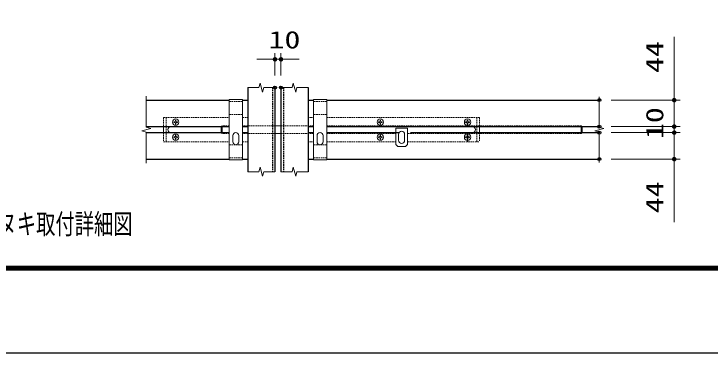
# Model space of a CAD drawing. Units: millimetres, scale not verified. Extents: x -5250 to 5250, y -3712 to 3712.
# Drawn here: x -2937 to -624, y -3712 to -2586 of the extents above; entities that cross this region are included whole.
import ezdxf
from ezdxf.enums import TextEntityAlignment as Align

# ---------------------------------------------------------------- set-up
doc = ezdxf.new("R2010")
doc.units = ezdxf.units.MM
doc.header["$LTSCALE"] = 20
doc.header["$PDMODE"] = 32
doc.header["$PDSIZE"] = 10
doc.linetypes.add('USER2', pattern=[0.375, 0.25, -0.125])
doc.linetypes.add('USER3', pattern=[50.8, 31.75, -6.35, 6.35, -6.35])
for name, color, linetype, lineweight in [('0-0_D-TTL', 7, 'Continuous', 25), ('0-2_D-STR-TXT', 7, 'Continuous', 13), ('0-4_D-BMK', 2, 'Continuous', 13), ('0-5_D-STR1', 1, 'Continuous', 25), ('0-6_D-STR-DIM', 7, 'Continuous', 13), ('0-7_0', 7, 'Continuous', 25), ('0-9_D-STR3', 3, 'Continuous', 13)]:
    doc.layers.add(name, color=color, linetype=linetype, lineweight=lineweight)
doc.layers.add('0-8_Defpoints', color=7, linetype='Continuous')
doc.styles.add('ＭＳ ゴシック', font='')
doc.styles.get('ＭＳ ゴシック').set_extended_font_data('MS Gothic')

# ---------------------------------------------------------------- blocks, each defined once
blk = doc.blocks.new('_DotSmall')
at = {"layer": '0-7_0'}
for points in [[(0, 0), (-2.5, 0), (-2.48, 0.313)], [(0, 0), (-2.48, -0.313), (-2.5, 0)], [(0, 0), (-2.48, 0.313), (-2.421, 0.622)], [(0, 0), (-2.421, -0.622), (-2.48, -0.313)], [(0, 0), (-2.421, 0.622), (-2.324, 0.92)], [(0, 0), (-2.324, -0.92), (-2.421, -0.622)], [(0, 0), (-2.324, 0.92), (-2.191, 1.204)], [(0, 0), (-2.191, -1.204), (-2.324, -0.92)], [(0, 0), (-2.191, 1.204), (-2.023, 1.469)], [(0, 0), (-2.023, -1.469), (-2.191, -1.204)], [(0, 0), (-2.023, 1.469), (-1.822, 1.711)], [(0, 0), (-1.822, -1.711), (-2.023, -1.469)], [(0, 0), (-1.822, 1.711), (-1.594, 1.926)], [(0, 0), (-1.594, -1.926), (-1.822, -1.711)], [(0, 0), (-1.594, 1.926), (-1.34, 2.111)], [(0, 0), (-1.34, -2.111), (-1.594, -1.926)], [(0, 0), (-1.34, 2.111), (-1.064, 2.262)], [(0, 0), (-1.064, -2.262), (-1.34, -2.111)], [(0, 0), (-1.064, 2.262), (-0.773, 2.378)], [(0, 0), (-0.773, -2.378), (-1.064, -2.262)], [(0, 0), (-0.773, 2.378), (-0.468, 2.456)], [(0, 0), (-0.468, -2.456), (-0.773, -2.378)], [(0, 0), (-0.468, 2.456), (-0.157, 2.495)], [(0, 0), (-0.157, -2.495), (-0.468, -2.456)], [(0, 0), (-0.157, 2.495), (0.157, 2.495)], [(0, 0), (0.157, -2.495), (-0.157, -2.495)], [(0, 0), (0.157, 2.495), (0.468, 2.456)], [(0, 0), (0.468, 2.456), (0.773, 2.378)], [(0, 0), (0.773, 2.378), (1.064, 2.262)], [(0, 0), (1.064, 2.262), (1.34, 2.111)], [(0, 0), (1.34, 2.111), (1.594, 1.926)], [(0, 0), (1.594, 1.926), (1.822, 1.711)], [(0, 0), (1.822, 1.711), (2.023, 1.469)], [(0, 0), (2.023, 1.469), (2.191, 1.204)], [(0, 0), (2.191, 1.204), (2.324, 0.92)], [(0, 0), (2.324, 0.92), (2.421, 0.622)], [(0, 0), (2.421, 0.622), (2.48, 0.313)], [(0, 0), (2.48, 0.313), (2.5, 0)], [(0, 0), (0.468, -2.456), (0.157, -2.495)], [(0, 0), (0.773, -2.378), (0.468, -2.456)], [(0, 0), (1.064, -2.262), (0.773, -2.378)], [(0, 0), (1.34, -2.111), (1.064, -2.262)], [(0, 0), (1.594, -1.926), (1.34, -2.111)], [(0, 0), (1.822, -1.711), (1.594, -1.926)], [(0, 0), (2.023, -1.469), (1.822, -1.711)], [(0, 0), (2.191, -1.204), (2.023, -1.469)], [(0, 0), (2.324, -0.92), (2.191, -1.204)], [(0, 0), (2.421, -0.622), (2.324, -0.92)], [(0, 0), (2.48, -0.313), (2.421, -0.622)], [(0, 0), (2.5, 0), (2.48, -0.313)]]:
    blk.add_solid(points, dxfattribs=at)

msp = doc.modelspace()

# ---------------------------------------------------------------- linework, layer by layer
at = {"layer": '0-0_D-TTL', "color": 2}
msp.add_lwpolyline([(-5250, 3712.5), (5250, 3712.5), (5250, -3712.5), (-5250, -3712.5)], close=True, dxfattribs=at)
at = {"layer": '0-0_D-TTL'}
for points in [[(-4912.5, 3437.5), (4912.5, 3437.5), (4912.5, -3437.5), (-4912.5, -3437.5)], [(-4909.38, 3434.37), (4909.37, 3434.37), (4909.37, -3434.37), (-4909.38, -3434.37)], [(-4906.25, 3431.25), (4906.25, 3431.25), (4906.25, -3431.25), (-4906.25, -3431.25)], [(-4903.13, 3428.12), (4903.12, 3428.12), (4903.12, -3428.12), (-4903.13, -3428.12)], [(-4900, 3425), (4900, 3425), (4900, -3425), (-4900, -3425)]]:
    msp.add_lwpolyline(points, close=True, dxfattribs=at)
at = {"layer": '0-4_D-BMK'}
for points in [[(-2159.41, -2830.06), (-2122.41, -2830.06), (-2118.41, -2815.14), (-2110.41, -2844.99), (-2106.41, -2830.06), (-2069.41, -2830.06)], [(-2049.41, -2830.06), (-2012.41, -2830.06), (-2008.41, -2815.14), (-2000.41, -2844.99), (-1996.41, -2830.06), (-1959.41, -2830.06)], [(-2496.83, -2859.28), (-2496.83, -2962.06), (-2481.9, -2966.06), (-2511.76, -2974.06), (-2496.83, -2978.06), (-2496.83, -3081.2)], [(-991.69, -2861.58), (-991.69, -2962.06), (-976.76, -2966.06), (-1006.62, -2974.06), (-991.69, -2978.06), (-991.69, -3078.82)], [(-2159.41, -3110.06), (-2122.41, -3110.06), (-2118.41, -3095.14), (-2110.41, -3124.99), (-2106.41, -3110.06), (-2069.41, -3110.06)], [(-2049.41, -3110.06), (-2012.41, -3110.06), (-2008.41, -3095.14), (-2000.41, -3124.99), (-1996.41, -3110.06), (-1959.41, -3110.06)]]:
    msp.add_lwpolyline(points, dxfattribs=at)
at = {"layer": '0-5_D-STR1'}
for p, q in [((-2159.41, -2830.06), (-2159.41, -3110.06)), ((-2069.41, -2830.06), (-2069.41, -3110.06)), ((-2049.41, -2830.06), (-2049.41, -3110.06)), ((-1959.41, -2830.06), (-1959.41, -3110.06)), ((-2496.83, -2872.06), (-2221.41, -2872.06)), ((-2177.41, -2872.06), (-2159.41, -2872.06)), ((-1959.41, -2872.06), (-1941.41, -2872.06)), ((-1897.41, -2872.06), (-991.69, -2872.06)), ((-2496.83, -2960.06), (-2221.41, -2960.06)), ((-2425.41, -2960.06), (-2221.41, -2960.06)), ((-2177.41, -2960.06), (-2159.41, -2960.06)), ((-1959.41, -2960.06), (-1941.41, -2960.06)), ((-1897.41, -2960.06), (-991.69, -2960.06)), ((-2496.83, -2980.06), (-2221.41, -2980.06)), ((-2425.41, -2980.06), (-2221.41, -2980.06)), ((-2177.41, -2980.06), (-2159.41, -2980.06)), ((-1959.41, -2980.06), (-1941.41, -2980.06)), ((-1897.41, -2980.06), (-1657.38, -2980.06)), ((-1619.38, -2980.06), (-991.69, -2980.06)), ((-2496.83, -3068.06), (-2221.41, -3068.06)), ((-2177.41, -3068.06), (-2159.41, -3068.06)), ((-1959.41, -3068.06), (-1941.41, -3068.06)), ((-1897.41, -3068.06), (-991.69, -3068.06))]:
    msp.add_line(p, q, dxfattribs=at)
at = {"layer": '0-5_D-STR1', "linetype": 'USER2'}
for p, q in [((-2077.41, -2830.06), (-2077.41, -3110.06)), ((-2041.41, -2830.06), (-2041.41, -3110.06))]:
    msp.add_line(p, q, dxfattribs=at)
at = {"layer": '0-6_D-STR-DIM'}
for p, q in [((-2069.41, -2790.06), (-2069.41, -2716.4)), ((-2049.41, -2790.06), (-2049.41, -2716.4)), ((-2069.41, -2736.4), (-2129.41, -2736.4)), ((-2069.41, -2736.4), (-2049.41, -2736.4)), ((-2049.41, -2736.4), (-1989.41, -2736.4)), ((-951.69, -2872.06), (-722.71, -2872.06)), ((-742.71, -2960.06), (-742.71, -2900.06)), ((-951.69, -2960.06), (-722.71, -2960.06)), ((-951.69, -2960.06), (-722.71, -2960.06)), ((-742.71, -2960.06), (-742.71, -2980.06)), ((-951.69, -2980.06), (-722.71, -2980.06)), ((-951.69, -2980.06), (-722.71, -2980.06)), ((-742.71, -2980.06), (-742.71, -3040.06)), ((-951.69, -3068.06), (-722.71, -3068.06))]:
    msp.add_line(p, q, dxfattribs=at)
for points in [[(-742.71, -2960.06), (-742.71, -2872.06), (-742.71, -2662.06)], [(-742.71, -2980.06), (-742.71, -3068.06), (-742.71, -3278.06)]]:
    msp.add_lwpolyline(points, dxfattribs=at)
at = {"layer": '0-8_Defpoints'}
for p in [(-2049.41, -2736.4), (-2069.41, -2830.06), (-2049.41, -2830.06), (-991.69, -2872.06), (-991.69, -2960.06), (-742.71, -2960.06), (-991.69, -2980.06), (-742.71, -2980.06), (-991.69, -3068.06), (-742.71, -3068.06)]:
    msp.add_point(p, dxfattribs=at)
at = {"layer": '0-9_D-STR3'}
for p, q in [((-2221.41, -2870.06), (-2221.41, -3070.06)), ((-2221.41, -2870.06), (-2177.41, -2870.06)), ((-2177.41, -2870.06), (-2177.41, -3070.06)), ((-1941.41, -2870.06), (-1941.41, -3070.06)), ((-1897.41, -2870.06), (-1941.41, -2870.06)), ((-1897.41, -2870.06), (-1897.41, -3070.06)), ((-2439.41, -2980.06), (-2439.41, -2960.06)), ((-2403.12, -2945.9), (-2405.71, -2945.85)), ((-2400.2, -2938.76), (-2400.25, -2941.36)), ((-2400.2, -2951.36), (-2400.25, -2948.77)), ((-2400.2, -2938.76), (-2398.62, -2938.76)), ((-2400.2, -2951.36), (-2398.62, -2951.36)), ((-2398.62, -2938.76), (-2398.58, -2941.36)), ((-2398.62, -2951.36), (-2398.58, -2948.77)), ((-2395.71, -2944.23), (-2393.11, -2944.27)), ((-2395.71, -2945.9), (-2393.11, -2945.85)), ((-2393.11, -2944.27), (-2393.11, -2945.85)), ((-2248.38, -2961.06), (-2244.38, -2957.06)), ((-2069.41, -2957.06), (-2049.41, -2957.06)), ((-1959.41, -2980.06), (-1959.41, -2960.06)), ((-1723.12, -2944.23), (-1725.71, -2944.27)), ((-1725.71, -2944.27), (-1725.71, -2945.85)), ((-1723.12, -2945.9), (-1725.71, -2945.85)), ((-1720.2, -2938.76), (-1720.25, -2941.36)), ((-1720.2, -2951.36), (-1720.25, -2948.77)), ((-1720.2, -2938.76), (-1718.62, -2938.76)), ((-1720.2, -2951.36), (-1718.62, -2951.36)), ((-1718.62, -2938.76), (-1718.58, -2941.36)), ((-1718.62, -2951.36), (-1718.58, -2948.77)), ((-1715.71, -2945.9), (-1713.11, -2945.85)), ((-1433.12, -2945.9), (-1435.71, -2945.85)), ((-1430.2, -2938.76), (-1430.25, -2941.36)), ((-1430.2, -2951.36), (-1430.25, -2948.77)), ((-1430.2, -2938.76), (-1428.62, -2938.76)), ((-1430.2, -2951.36), (-1428.62, -2951.36)), ((-1428.62, -2938.76), (-1428.58, -2941.36)), ((-1428.62, -2951.36), (-1428.58, -2948.77)), ((-1425.71, -2944.23), (-1423.11, -2944.27)), ((-1425.71, -2945.9), (-1423.11, -2945.85)), ((-1423.11, -2944.27), (-1423.11, -2945.85)), ((-1389.41, -2960.06), (-1389.41, -2980.06)), ((-1052.38, -2957.06), (-1052.38, -2983.06)), ((-2248.38, -2979.06), (-2248.38, -2961.06)), ((-2069.41, -2983.06), (-2049.41, -2983.06)), ((-1629.38, -2965.56), (-1667.38, -2965.56)), ((-1667.38, -2965.56), (-1667.38, -3019.56)), ((-1629.38, -2965.56), (-1629.38, -3019.56)), ((-1048.38, -2979.06), (-1048.38, -2961.06)), ((-2403.12, -2994.23), (-2405.71, -2994.27)), ((-2405.71, -2994.27), (-2405.71, -2995.85)), ((-2403.12, -2995.9), (-2405.71, -2995.85)), ((-2400.2, -2988.76), (-2400.25, -2991.36)), ((-2400.2, -3001.36), (-2400.25, -2998.77)), ((-2400.2, -2988.76), (-2398.62, -2988.76)), ((-2400.2, -3001.36), (-2398.62, -3001.36)), ((-2398.62, -2988.76), (-2398.58, -2991.36)), ((-2398.62, -3001.36), (-2398.58, -2998.77)), ((-2395.71, -2995.9), (-2393.11, -2995.85)), ((-2209.41, -2990.06), (-2209.41, -3010.06)), ((-2189.41, -2990.06), (-2189.41, -3010.06)), ((-1929.41, -2990.06), (-1929.41, -3010.06)), ((-1909.41, -2990.06), (-1909.41, -3010.06)), ((-1723.12, -2995.9), (-1725.71, -2995.85)), ((-1720.2, -2988.76), (-1720.25, -2991.36)), ((-1720.2, -3001.36), (-1720.25, -2998.77)), ((-1720.2, -2988.76), (-1718.62, -2988.76)), ((-1720.2, -3001.36), (-1718.62, -3001.36)), ((-1718.62, -2988.76), (-1718.58, -2991.36)), ((-1718.62, -3001.36), (-1718.58, -2998.77)), ((-1715.71, -2994.23), (-1713.11, -2994.27)), ((-1715.71, -2995.9), (-1713.11, -2995.85)), ((-1713.11, -2994.27), (-1713.11, -2995.85)), ((-1658.38, -2985.56), (-1658.38, -3005.56)), ((-1638.38, -2985.56), (-1638.38, -3005.56)), ((-1433.12, -2994.23), (-1435.71, -2994.27)), ((-1435.71, -2994.27), (-1435.71, -2995.85)), ((-1433.12, -2995.9), (-1435.71, -2995.85)), ((-1430.2, -2988.76), (-1430.25, -2991.36)), ((-1430.2, -3001.36), (-1430.25, -2998.77)), ((-1430.2, -2988.76), (-1428.62, -2988.76)), ((-1430.2, -3001.36), (-1428.62, -3001.36)), ((-1428.62, -2988.76), (-1428.58, -2991.36)), ((-1428.62, -3001.36), (-1428.58, -2998.77)), ((-1425.71, -2995.9), (-1423.11, -2995.85)), ((-1667.38, -3019.56), (-1661.38, -3025.56)), ((-1635.38, -3025.56), (-1661.38, -3025.56)), ((-1635.38, -3025.56), (-1629.38, -3019.56)), ((-2221.41, -3070.06), (-2177.41, -3070.06)), ((-1897.41, -3070.06), (-1941.41, -3070.06))]:
    msp.add_line(p, q, dxfattribs=at)
at = {"layer": '0-9_D-STR3', "linetype": 'USER2'}
for p, q in [((-2221.41, -2876.06), (-2177.41, -2876.06)), ((-1897.41, -2876.06), (-1941.41, -2876.06)), ((-2439.41, -2930.06), (-2221.41, -2930.06)), ((-2439.41, -2930.06), (-2439.41, -2960.06)), ((-2430.41, -2930.06), (-2430.41, -3010.06)), ((-2221.41, -2920.06), (-2177.41, -2920.06)), ((-2177.41, -2930.06), (-2159.41, -2930.06)), ((-2159.41, -2930.06), (-2159.41, -3010.06)), ((-1959.41, -2930.06), (-1941.41, -2930.06)), ((-1959.41, -2930.06), (-1959.41, -2960.06)), ((-1897.41, -2920.06), (-1941.41, -2920.06)), ((-1897.41, -2930.06), (-1389.41, -2930.06)), ((-1398.41, -2930.06), (-1398.41, -3010.06)), ((-1389.41, -2930.06), (-1389.41, -2960.06)), ((-2221.41, -2957.06), (-2244.38, -2957.06)), ((-2069.41, -2957.06), (-2177.41, -2957.06)), ((-1941.41, -2957.06), (-2049.41, -2957.06)), ((-1052.38, -2957.06), (-1897.41, -2957.06)), ((-1048.38, -2961.06), (-1052.38, -2957.06)), ((-2439.41, -2980.06), (-2439.41, -3010.06)), ((-2221.41, -2983.06), (-2244.38, -2983.06)), ((-2069.41, -2983.06), (-2177.41, -2983.06)), ((-1941.41, -2983.06), (-2049.41, -2983.06)), ((-1959.41, -2980.06), (-1959.41, -3010.06)), ((-1667.38, -2983.06), (-1897.41, -2983.06)), ((-1052.38, -2983.06), (-1629.38, -2983.06)), ((-1389.41, -2980.06), (-1389.41, -3010.06)), ((-1052.38, -2983.06), (-1048.38, -2979.06)), ((-2439.41, -3010.06), (-2221.41, -3010.06)), ((-2221.41, -3020.06), (-2177.41, -3020.06)), ((-2177.41, -3010.06), (-2159.41, -3010.06)), ((-1959.41, -3010.06), (-1941.41, -3010.06)), ((-1897.41, -3020.06), (-1941.41, -3020.06)), ((-1897.41, -3010.06), (-1667.38, -3010.06)), ((-1629.38, -3010.06), (-1389.41, -3010.06)), ((-2221.41, -3064.06), (-2177.41, -3064.06)), ((-1897.41, -3064.06), (-1941.41, -3064.06))]:
    msp.add_line(p, q, dxfattribs=at)
at = {"layer": '0-9_D-STR3', "linetype": 'USER3'}
msp.add_line((-1429.41, -2979.06), (-1429.41, -3011.06), dxfattribs=at)
at = {"layer": '0-9_D-STR3'}
for points in [[(-2403.12, -2944.23), (-2405.71, -2944.27), (-2405.71, -2945.85)], [(-2244.38, -2957.06), (-2244.38, -2983.06), (-2248.38, -2979.06)], [(-1715.71, -2944.23), (-1713.11, -2944.27), (-1713.11, -2945.85)], [(-1433.12, -2944.23), (-1435.71, -2944.27), (-1435.71, -2945.85)], [(-2395.71, -2994.23), (-2393.11, -2994.27), (-2393.11, -2995.85)], [(-1723.12, -2994.23), (-1725.71, -2994.27), (-1725.71, -2995.85)], [(-1425.71, -2994.23), (-1423.11, -2994.27), (-1423.11, -2995.85)]]:
    msp.add_lwpolyline(points, dxfattribs=at)
for centre in [(-2399.41, -2945.06), (-1719.41, -2945.06), (-1429.41, -2945.06), (-2399.41, -2995.06), (-1719.41, -2995.06), (-1429.41, -2995.06)]:
    msp.add_circle(centre, 10.5, dxfattribs=at)
for centre, radius, start, end in [((-2415.41, -2970.06), 10, 90, 270), ((-2403.22, -2941.25), 2.98, 270, 0), ((-2403.22, -2948.87), 2.98, 0, 90), ((-2395.6, -2941.25), 2.98, 180, 270), ((-2395.6, -2948.87), 2.98, 90, 180), ((-1723.22, -2941.25), 2.98, 270, 0), ((-1723.22, -2948.87), 2.98, 0, 90), ((-1715.6, -2941.25), 2.98, 180, 270), ((-1715.6, -2948.87), 2.98, 90, 180), ((-1433.22, -2941.25), 2.98, 270, 0), ((-1433.22, -2948.87), 2.98, 0, 90), ((-1425.6, -2941.25), 2.98, 180, 270), ((-1425.6, -2948.87), 2.98, 90, 180), ((-1413.41, -2970.06), 10, 270, 90), ((-2199.41, -2990.06), 10, 0, 180), ((-1919.41, -2990.06), 10, 0, 180), ((-1648.38, -2985.56), 10, 0, 180), ((-2403.22, -2991.25), 2.98, 270, 0), ((-2403.22, -2998.87), 2.98, 0, 90), ((-2395.6, -2991.25), 2.98, 180, 270), ((-2395.6, -2998.87), 2.98, 90, 180), ((-1723.22, -2991.25), 2.98, 270, 0), ((-1723.22, -2998.87), 2.98, 0, 90), ((-1715.6, -2991.25), 2.98, 180, 270), ((-1715.6, -2998.87), 2.98, 90, 180), ((-1648.38, -3005.56), 10, 180, 0), ((-1433.22, -2991.25), 2.98, 270, 0), ((-1433.22, -2998.87), 2.98, 0, 90), ((-1425.6, -2991.25), 2.98, 180, 270), ((-1425.6, -2998.87), 2.98, 90, 180), ((-2199.41, -3010.06), 10, 180, 0), ((-1919.41, -3010.06), 10, 180, 0)]:
    msp.add_arc(centre, radius, start, end, dxfattribs=at)

# ---------------------------------------------------------------- block references
at = {"layer": '0-6_D-STR-DIM', "xscale": 3, "yscale": 3}
msp.add_blockref('_DotSmall', (-2069.41, -2736.4), dxfattribs=at)
for p, rotation in [((-2049.41, -2736.4), 180), ((-742.71, -2872.06), 90), ((-742.71, -2960.06), 270), ((-742.71, -2960.06), 270), ((-742.71, -2980.06), 90), ((-742.71, -2980.06), 90), ((-742.71, -3068.06), 270)]:
    msp.add_blockref('_DotSmall', p, dxfattribs=dict(at, rotation=rotation))

# ---------------------------------------------------------------- texts
at = {"layer": '0-2_D-STR-TXT', "style": 'ＭＳ ゴシック', "width": 0.7}
msp.add_text('カンヌキ取付詳細図', height=67.1, dxfattribs=at).set_placement((-3119.23, -3337.11), align=Align.BOTTOM_LEFT)
at = {"layer": '0-6_D-STR-DIM', "style": 'ＭＳ ゴシック', "width": 1.35}
msp.add_text('10', height=57.77, dxfattribs=at).set_placement((-2090.91, -2717.5), align=Align.BOTTOM_LEFT)
for s, p in [('44', (-761.61, -2782.06)), ('10', (-761.61, -3001.56)), ('44', (-761.61, -3248.06))]:
    msp.add_text(s, height=57.77, rotation=90, dxfattribs=at).set_placement(p, align=Align.BOTTOM_LEFT)

doc.saveas('drawing.dxf')
